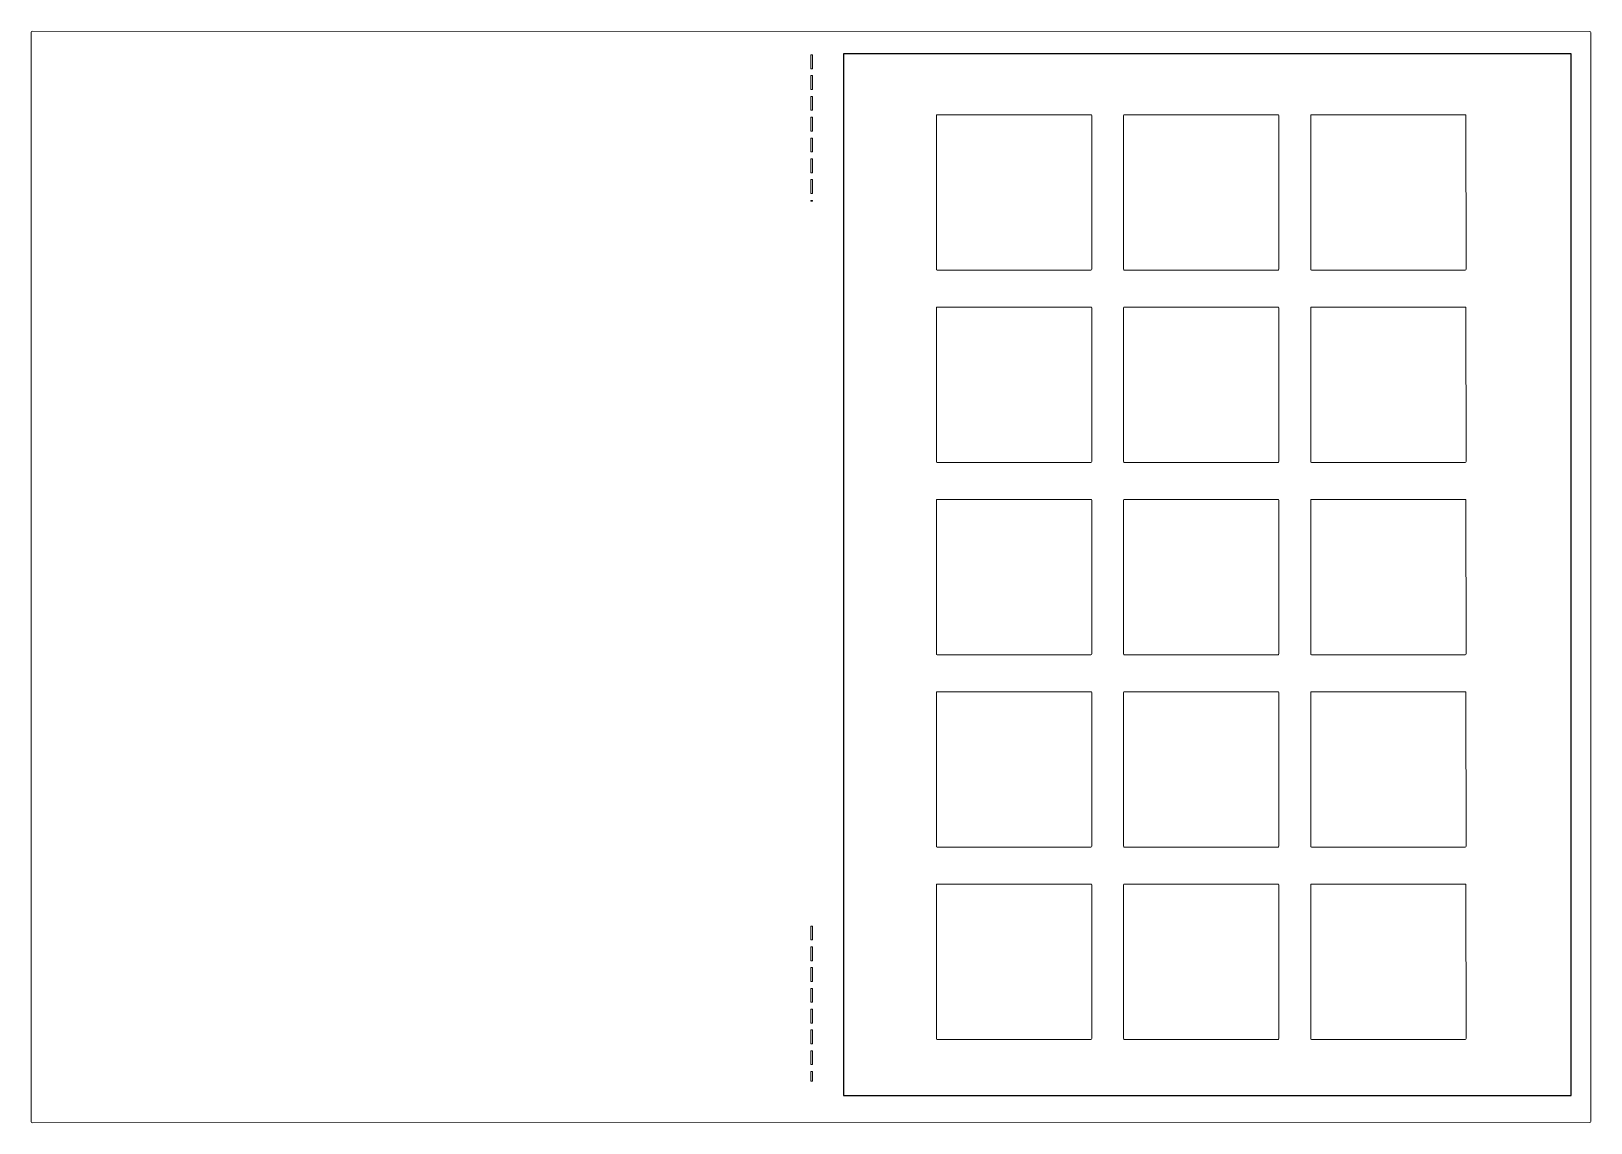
# Model space of a CAD drawing. Header units: centimetres. Extents: x -11.9 to 11.9, y -8.3 to 8.3.
import ezdxf

# ---------------------------------------------------------------- set-up
doc = ezdxf.new("R2010")
doc.units = ezdxf.units.CM
doc.header["$MEASUREMENT"] = 0
doc.layers.add('Layer 1', color=7, linetype='Continuous')

msp = doc.modelspace()

# ---------------------------------------------------------------- linework, layer by layer
at = {"layer": 'Layer 1', "color": 65, "lineweight": 9}
for points, knots in [([(-11.88971, 8.33438), (-11.8994, 8.33438), (-11.90708, 8.32669), (-11.90708, 8.31701), (-11.90708, 8.31701), (-11.90708, 8.31701), (-11.90708, -8.31701), (-11.90708, -8.31701), (-11.90708, -8.31701), (-11.90708, -8.32669), (-11.8994, -8.33437), (-11.88972, -8.33437), (-11.88972, -8.33437), (-11.88972, -8.33437), (11.88971, -8.33024), (11.88971, -8.33024), (11.88971, -8.33024), (11.89939, -8.33024), (11.90707, -8.32173), (11.90707, -8.31205), (11.90707, -8.31205), (11.90707, -8.31205), (11.90707, 8.31205), (11.90707, 8.31205), (11.90707, 8.31205), (11.90707, 8.32173), (11.89939, 8.32941), (11.88971, 8.32941), (11.88971, 8.32941), (11.88971, 8.32941), (-11.88972, 8.33437), (-11.88972, 8.33437), (-11.88972, 8.33437), (-11.88972, 8.33437), (-11.88971, 8.33438), (-11.88971, 8.33438)], [0, 0, 0, 0, 0.1, 0.1, 0.1, 0.1, 0.2, 0.2, 0.2, 0.2, 0.3, 0.3, 0.3, 0.3, 0.4, 0.4, 0.4, 0.4, 0.5, 0.5, 0.5, 0.5, 0.6, 0.6, 0.6, 0.6, 0.7, 0.7, 0.7, 0.7, 0.8, 0.8, 0.8, 0.8, 1, 1, 1, 1]), ([(-0.00165, 7.97305), (-0.00165, 7.97305), (0.02481, 7.97305), (0.02481, 7.97305), (0.02481, 7.97305), (0.02481, 7.97305), (0.02481, 7.76138), (0.02481, 7.76138), (0.02481, 7.76138), (0.02481, 7.76138), (-0.00165, 7.76138), (-0.00165, 7.76138), (-0.00165, 7.76138), (-0.00165, 7.76138), (-0.00165, 7.97305), (-0.00165, 7.97305)], [0, 0, 0, 0, 0.2, 0.2, 0.2, 0.2, 0.4, 0.4, 0.4, 0.4, 0.6, 0.6, 0.6, 0.6, 1, 1, 1, 1]), ([(-0.00165, 7.65555), (-0.00165, 7.65555), (0.02481, 7.65555), (0.02481, 7.65555), (0.02481, 7.65555), (0.02481, 7.65555), (0.02481, 7.44388), (0.02481, 7.44388), (0.02481, 7.44388), (0.02481, 7.44388), (-0.00165, 7.44388), (-0.00165, 7.44388), (-0.00165, 7.44388), (-0.00165, 7.44388), (-0.00165, 7.65555), (-0.00165, 7.65555)], [0, 0, 0, 0, 0.2, 0.2, 0.2, 0.2, 0.4, 0.4, 0.4, 0.4, 0.6, 0.6, 0.6, 0.6, 1, 1, 1, 1]), ([(-0.00165, 7.33805), (-0.00165, 7.33805), (0.02481, 7.33805), (0.02481, 7.33805), (0.02481, 7.33805), (0.02481, 7.33805), (0.02481, 7.12638), (0.02481, 7.12638), (0.02481, 7.12638), (0.02481, 7.12638), (-0.00165, 7.12638), (-0.00165, 7.12638), (-0.00165, 7.12638), (-0.00165, 7.12638), (-0.00165, 7.33805), (-0.00165, 7.33805)], [0, 0, 0, 0, 0.2, 0.2, 0.2, 0.2, 0.4, 0.4, 0.4, 0.4, 0.6, 0.6, 0.6, 0.6, 1, 1, 1, 1]), ([(-0.00165, 7.02055), (-0.00165, 7.02055), (0.02481, 7.02055), (0.02481, 7.02055), (0.02481, 7.02055), (0.02481, 7.02055), (0.02481, 6.80888), (0.02481, 6.80888), (0.02481, 6.80888), (0.02481, 6.80888), (-0.00165, 6.80888), (-0.00165, 6.80888), (-0.00165, 6.80888), (-0.00165, 6.80888), (-0.00165, 7.02055), (-0.00165, 7.02055)], [0, 0, 0, 0, 0.2, 0.2, 0.2, 0.2, 0.4, 0.4, 0.4, 0.4, 0.6, 0.6, 0.6, 0.6, 1, 1, 1, 1]), ([(1.9265, 7.05941), (1.9265, 7.05941), (4.2755, 7.05941), (4.2755, 7.05941), (4.2755, 7.05941), (4.28193, 7.05941), (4.28625, 7.05427), (4.28625, 7.04783), (4.28625, 7.04783), (4.28625, 7.04783), (4.28708, 4.69883), (4.28708, 4.69883), (4.28708, 4.69883), (4.28708, 4.6924), (4.28111, 4.68725), (4.27468, 4.68725), (4.27468, 4.68725), (4.27468, 4.68725), (1.9265, 4.68725), (1.9265, 4.68725), (1.9265, 4.68725), (1.92007, 4.68725), (1.91492, 4.69239), (1.91492, 4.69883), (1.91492, 4.69883), (1.91492, 4.69883), (1.91492, 7.04783), (1.91492, 7.04783), (1.91492, 7.04783), (1.91492, 7.05426), (1.92006, 7.05941), (1.9265, 7.05941)], [0, 0, 0, 0, 0.11111111, 0.11111111, 0.11111111, 0.11111111, 0.22222222, 0.22222222, 0.22222222, 0.22222222, 0.33333333, 0.33333333, 0.33333333, 0.33333333, 0.44444444, 0.44444444, 0.44444444, 0.44444444, 0.55555556, 0.55555556, 0.55555556, 0.55555556, 0.66666667, 0.66666667, 0.66666667, 0.66666667, 0.77777778, 0.77777778, 0.77777778, 0.77777778, 1, 1, 1, 1]), ([(4.784, 7.05941), (4.784, 7.05941), (7.133, 7.05941), (7.133, 7.05941), (7.133, 7.05941), (7.13943, 7.05941), (7.14375, 7.05427), (7.14375, 7.04783), (7.14375, 7.04783), (7.14375, 7.04783), (7.14458, 4.69883), (7.14458, 4.69883), (7.14458, 4.69883), (7.14458, 4.6924), (7.13861, 4.68725), (7.13218, 4.68725), (7.13218, 4.68725), (7.13218, 4.68725), (4.784, 4.68725), (4.784, 4.68725), (4.784, 4.68725), (4.77757, 4.68725), (4.77242, 4.69239), (4.77242, 4.69883), (4.77242, 4.69883), (4.77242, 4.69883), (4.77242, 7.04783), (4.77242, 7.04783), (4.77242, 7.04783), (4.77242, 7.05426), (4.77756, 7.05941), (4.784, 7.05941)], [0, 0, 0, 0, 0.11111111, 0.11111111, 0.11111111, 0.11111111, 0.22222222, 0.22222222, 0.22222222, 0.22222222, 0.33333333, 0.33333333, 0.33333333, 0.33333333, 0.44444444, 0.44444444, 0.44444444, 0.44444444, 0.55555556, 0.55555556, 0.55555556, 0.55555556, 0.66666667, 0.66666667, 0.66666667, 0.66666667, 0.77777778, 0.77777778, 0.77777778, 0.77777778, 1, 1, 1, 1]), ([(7.6415, 7.05941), (7.6415, 7.05941), (9.9905, 7.05941), (9.9905, 7.05941), (9.9905, 7.05941), (9.99693, 7.05941), (10.00125, 7.05427), (10.00125, 7.04783), (10.00125, 7.04783), (10.00125, 7.04783), (10.00208, 4.69883), (10.00208, 4.69883), (10.00208, 4.69883), (10.00208, 4.6924), (9.99611, 4.68725), (9.98968, 4.68725), (9.98968, 4.68725), (9.98968, 4.68725), (7.6415, 4.68725), (7.6415, 4.68725), (7.6415, 4.68725), (7.63507, 4.68725), (7.62992, 4.69239), (7.62992, 4.69883), (7.62992, 4.69883), (7.62992, 4.69883), (7.62992, 7.04783), (7.62992, 7.04783), (7.62992, 7.04783), (7.62992, 7.05426), (7.63506, 7.05941), (7.6415, 7.05941)], [0, 0, 0, 0, 0.11111111, 0.11111111, 0.11111111, 0.11111111, 0.22222222, 0.22222222, 0.22222222, 0.22222222, 0.33333333, 0.33333333, 0.33333333, 0.33333333, 0.44444444, 0.44444444, 0.44444444, 0.44444444, 0.55555556, 0.55555556, 0.55555556, 0.55555556, 0.66666667, 0.66666667, 0.66666667, 0.66666667, 0.77777778, 0.77777778, 0.77777778, 0.77777778, 1, 1, 1, 1]), ([(-0.00165, 6.70305), (-0.00165, 6.70305), (0.02481, 6.70305), (0.02481, 6.70305), (0.02481, 6.70305), (0.02481, 6.70305), (0.02481, 6.49138), (0.02481, 6.49138), (0.02481, 6.49138), (0.02481, 6.49138), (-0.00165, 6.49138), (-0.00165, 6.49138), (-0.00165, 6.49138), (-0.00165, 6.49138), (-0.00165, 6.70305), (-0.00165, 6.70305)], [0, 0, 0, 0, 0.2, 0.2, 0.2, 0.2, 0.4, 0.4, 0.4, 0.4, 0.6, 0.6, 0.6, 0.6, 1, 1, 1, 1]), ([(-0.00165, 6.38555), (-0.00165, 6.38555), (0.02481, 6.38555), (0.02481, 6.38555), (0.02481, 6.38555), (0.02481, 6.38555), (0.02481, 6.17388), (0.02481, 6.17388), (0.02481, 6.17388), (0.02481, 6.17388), (-0.00165, 6.17388), (-0.00165, 6.17388), (-0.00165, 6.17388), (-0.00165, 6.17388), (-0.00165, 6.38555), (-0.00165, 6.38555)], [0, 0, 0, 0, 0.2, 0.2, 0.2, 0.2, 0.4, 0.4, 0.4, 0.4, 0.6, 0.6, 0.6, 0.6, 1, 1, 1, 1]), ([(-0.00165, 6.06805), (-0.00165, 6.06805), (0.02481, 6.06805), (0.02481, 6.06805), (0.02481, 6.06805), (0.02481, 6.06805), (0.02481, 5.85638), (0.02481, 5.85638), (0.02481, 5.85638), (0.02481, 5.85638), (-0.00165, 5.85638), (-0.00165, 5.85638), (-0.00165, 5.85638), (-0.00165, 5.85638), (-0.00165, 6.06805), (-0.00165, 6.06805)], [0, 0, 0, 0, 0.2, 0.2, 0.2, 0.2, 0.4, 0.4, 0.4, 0.4, 0.6, 0.6, 0.6, 0.6, 1, 1, 1, 1]), ([(-0.00165, 5.75055), (-0.00165, 5.75055), (0.02481, 5.75055), (0.02481, 5.75055), (0.02481, 5.75055), (0.02481, 5.75055), (0.02481, 5.74063), (0.02481, 5.74063), (0.02481, 5.74063), (0.02481, 5.74063), (-0.00165, 5.74063), (-0.00165, 5.74063), (-0.00165, 5.74063), (-0.00165, 5.74063), (-0.00165, 5.75055), (-0.00165, 5.75055)], [0, 0, 0, 0, 0.2, 0.2, 0.2, 0.2, 0.4, 0.4, 0.4, 0.4, 0.6, 0.6, 0.6, 0.6, 1, 1, 1, 1]), ([(1.9265, 4.12254), (1.9265, 4.12254), (4.2755, 4.12254), (4.2755, 4.12254), (4.2755, 4.12254), (4.28193, 4.12254), (4.28625, 4.1174), (4.28625, 4.11096), (4.28625, 4.11096), (4.28625, 4.11096), (4.28708, 1.76196), (4.28708, 1.76196), (4.28708, 1.76196), (4.28708, 1.75553), (4.28111, 1.75038), (4.27468, 1.75038), (4.27468, 1.75038), (4.27468, 1.75038), (1.9265, 1.75038), (1.9265, 1.75038), (1.9265, 1.75038), (1.92007, 1.75038), (1.91492, 1.75552), (1.91492, 1.76196), (1.91492, 1.76196), (1.91492, 1.76196), (1.91492, 4.11096), (1.91492, 4.11096), (1.91492, 4.11096), (1.91492, 4.11739), (1.92006, 4.12254), (1.9265, 4.12254)], [0, 0, 0, 0, 0.11111111, 0.11111111, 0.11111111, 0.11111111, 0.22222222, 0.22222222, 0.22222222, 0.22222222, 0.33333333, 0.33333333, 0.33333333, 0.33333333, 0.44444444, 0.44444444, 0.44444444, 0.44444444, 0.55555556, 0.55555556, 0.55555556, 0.55555556, 0.66666667, 0.66666667, 0.66666667, 0.66666667, 0.77777778, 0.77777778, 0.77777778, 0.77777778, 1, 1, 1, 1]), ([(4.784, 4.12254), (4.784, 4.12254), (7.133, 4.12254), (7.133, 4.12254), (7.133, 4.12254), (7.13943, 4.12254), (7.14375, 4.1174), (7.14375, 4.11096), (7.14375, 4.11096), (7.14375, 4.11096), (7.14458, 1.76196), (7.14458, 1.76196), (7.14458, 1.76196), (7.14458, 1.75553), (7.13861, 1.75038), (7.13218, 1.75038), (7.13218, 1.75038), (7.13218, 1.75038), (4.784, 1.75038), (4.784, 1.75038), (4.784, 1.75038), (4.77757, 1.75038), (4.77242, 1.75552), (4.77242, 1.76196), (4.77242, 1.76196), (4.77242, 1.76196), (4.77242, 4.11096), (4.77242, 4.11096), (4.77242, 4.11096), (4.77242, 4.11739), (4.77756, 4.12254), (4.784, 4.12254)], [0, 0, 0, 0, 0.11111111, 0.11111111, 0.11111111, 0.11111111, 0.22222222, 0.22222222, 0.22222222, 0.22222222, 0.33333333, 0.33333333, 0.33333333, 0.33333333, 0.44444444, 0.44444444, 0.44444444, 0.44444444, 0.55555556, 0.55555556, 0.55555556, 0.55555556, 0.66666667, 0.66666667, 0.66666667, 0.66666667, 0.77777778, 0.77777778, 0.77777778, 0.77777778, 1, 1, 1, 1]), ([(7.6415, 4.12254), (7.6415, 4.12254), (9.9905, 4.12254), (9.9905, 4.12254), (9.9905, 4.12254), (9.99693, 4.12254), (10.00125, 4.1174), (10.00125, 4.11096), (10.00125, 4.11096), (10.00125, 4.11096), (10.00208, 1.76196), (10.00208, 1.76196), (10.00208, 1.76196), (10.00208, 1.75553), (9.99611, 1.75038), (9.98968, 1.75038), (9.98968, 1.75038), (9.98968, 1.75038), (7.6415, 1.75038), (7.6415, 1.75038), (7.6415, 1.75038), (7.63507, 1.75038), (7.62992, 1.75552), (7.62992, 1.76196), (7.62992, 1.76196), (7.62992, 1.76196), (7.62992, 4.11096), (7.62992, 4.11096), (7.62992, 4.11096), (7.62992, 4.11739), (7.63506, 4.12254), (7.6415, 4.12254)], [0, 0, 0, 0, 0.11111111, 0.11111111, 0.11111111, 0.11111111, 0.22222222, 0.22222222, 0.22222222, 0.22222222, 0.33333333, 0.33333333, 0.33333333, 0.33333333, 0.44444444, 0.44444444, 0.44444444, 0.44444444, 0.55555556, 0.55555556, 0.55555556, 0.55555556, 0.66666667, 0.66666667, 0.66666667, 0.66666667, 0.77777778, 0.77777778, 0.77777778, 0.77777778, 1, 1, 1, 1]), ([(1.9265, 1.18566), (1.9265, 1.18566), (4.2755, 1.18566), (4.2755, 1.18566), (4.2755, 1.18566), (4.28193, 1.18566), (4.28625, 1.18052), (4.28625, 1.17408), (4.28625, 1.17408), (4.28625, 1.17408), (4.28708, -1.17492), (4.28708, -1.17492), (4.28708, -1.17492), (4.28708, -1.18135), (4.28111, -1.1865), (4.27468, -1.1865), (4.27468, -1.1865), (4.27468, -1.1865), (1.9265, -1.1865), (1.9265, -1.1865), (1.9265, -1.1865), (1.92007, -1.1865), (1.91492, -1.18136), (1.91492, -1.17492), (1.91492, -1.17492), (1.91492, -1.17492), (1.91492, 1.17408), (1.91492, 1.17408), (1.91492, 1.17408), (1.91492, 1.18051), (1.92006, 1.18566), (1.9265, 1.18566)], [0, 0, 0, 0, 0.11111111, 0.11111111, 0.11111111, 0.11111111, 0.22222222, 0.22222222, 0.22222222, 0.22222222, 0.33333333, 0.33333333, 0.33333333, 0.33333333, 0.44444444, 0.44444444, 0.44444444, 0.44444444, 0.55555556, 0.55555556, 0.55555556, 0.55555556, 0.66666667, 0.66666667, 0.66666667, 0.66666667, 0.77777778, 0.77777778, 0.77777778, 0.77777778, 1, 1, 1, 1]), ([(4.784, 1.18566), (4.784, 1.18566), (7.133, 1.18566), (7.133, 1.18566), (7.133, 1.18566), (7.13943, 1.18566), (7.14375, 1.18052), (7.14375, 1.17408), (7.14375, 1.17408), (7.14375, 1.17408), (7.14458, -1.17492), (7.14458, -1.17492), (7.14458, -1.17492), (7.14458, -1.18135), (7.13861, -1.1865), (7.13218, -1.1865), (7.13218, -1.1865), (7.13218, -1.1865), (4.784, -1.1865), (4.784, -1.1865), (4.784, -1.1865), (4.77757, -1.1865), (4.77242, -1.18136), (4.77242, -1.17492), (4.77242, -1.17492), (4.77242, -1.17492), (4.77242, 1.17408), (4.77242, 1.17408), (4.77242, 1.17408), (4.77242, 1.18051), (4.77756, 1.18566), (4.784, 1.18566)], [0, 0, 0, 0, 0.11111111, 0.11111111, 0.11111111, 0.11111111, 0.22222222, 0.22222222, 0.22222222, 0.22222222, 0.33333333, 0.33333333, 0.33333333, 0.33333333, 0.44444444, 0.44444444, 0.44444444, 0.44444444, 0.55555556, 0.55555556, 0.55555556, 0.55555556, 0.66666667, 0.66666667, 0.66666667, 0.66666667, 0.77777778, 0.77777778, 0.77777778, 0.77777778, 1, 1, 1, 1]), ([(7.6415, 1.18566), (7.6415, 1.18566), (9.9905, 1.18566), (9.9905, 1.18566), (9.9905, 1.18566), (9.99693, 1.18566), (10.00125, 1.18052), (10.00125, 1.17408), (10.00125, 1.17408), (10.00125, 1.17408), (10.00208, -1.17492), (10.00208, -1.17492), (10.00208, -1.17492), (10.00208, -1.18135), (9.99611, -1.1865), (9.98968, -1.1865), (9.98968, -1.1865), (9.98968, -1.1865), (7.6415, -1.1865), (7.6415, -1.1865), (7.6415, -1.1865), (7.63507, -1.1865), (7.62992, -1.18136), (7.62992, -1.17492), (7.62992, -1.17492), (7.62992, -1.17492), (7.62992, 1.17408), (7.62992, 1.17408), (7.62992, 1.17408), (7.62992, 1.18051), (7.63506, 1.18566), (7.6415, 1.18566)], [0, 0, 0, 0, 0.11111111, 0.11111111, 0.11111111, 0.11111111, 0.22222222, 0.22222222, 0.22222222, 0.22222222, 0.33333333, 0.33333333, 0.33333333, 0.33333333, 0.44444444, 0.44444444, 0.44444444, 0.44444444, 0.55555556, 0.55555556, 0.55555556, 0.55555556, 0.66666667, 0.66666667, 0.66666667, 0.66666667, 0.77777778, 0.77777778, 0.77777778, 0.77777778, 1, 1, 1, 1]), ([(1.9265, -1.75121), (1.9265, -1.75121), (4.2755, -1.75121), (4.2755, -1.75121), (4.2755, -1.75121), (4.28193, -1.75121), (4.28625, -1.75635), (4.28625, -1.76279), (4.28625, -1.76279), (4.28625, -1.76279), (4.28708, -4.11179), (4.28708, -4.11179), (4.28708, -4.11179), (4.28708, -4.11822), (4.28111, -4.12337), (4.27468, -4.12337), (4.27468, -4.12337), (4.27468, -4.12337), (1.9265, -4.12337), (1.9265, -4.12337), (1.9265, -4.12337), (1.92007, -4.12337), (1.91492, -4.11823), (1.91492, -4.11179), (1.91492, -4.11179), (1.91492, -4.11179), (1.91492, -1.76279), (1.91492, -1.76279), (1.91492, -1.76279), (1.91492, -1.75636), (1.92006, -1.75121), (1.9265, -1.75121)], [0, 0, 0, 0, 0.11111111, 0.11111111, 0.11111111, 0.11111111, 0.22222222, 0.22222222, 0.22222222, 0.22222222, 0.33333333, 0.33333333, 0.33333333, 0.33333333, 0.44444444, 0.44444444, 0.44444444, 0.44444444, 0.55555556, 0.55555556, 0.55555556, 0.55555556, 0.66666667, 0.66666667, 0.66666667, 0.66666667, 0.77777778, 0.77777778, 0.77777778, 0.77777778, 1, 1, 1, 1]), ([(4.784, -1.75121), (4.784, -1.75121), (7.133, -1.75121), (7.133, -1.75121), (7.133, -1.75121), (7.13943, -1.75121), (7.14375, -1.75635), (7.14375, -1.76279), (7.14375, -1.76279), (7.14375, -1.76279), (7.14458, -4.11179), (7.14458, -4.11179), (7.14458, -4.11179), (7.14458, -4.11822), (7.13861, -4.12337), (7.13218, -4.12337), (7.13218, -4.12337), (7.13218, -4.12337), (4.784, -4.12337), (4.784, -4.12337), (4.784, -4.12337), (4.77757, -4.12337), (4.77242, -4.11823), (4.77242, -4.11179), (4.77242, -4.11179), (4.77242, -4.11179), (4.77242, -1.76279), (4.77242, -1.76279), (4.77242, -1.76279), (4.77242, -1.75636), (4.77756, -1.75121), (4.784, -1.75121)], [0, 0, 0, 0, 0.11111111, 0.11111111, 0.11111111, 0.11111111, 0.22222222, 0.22222222, 0.22222222, 0.22222222, 0.33333333, 0.33333333, 0.33333333, 0.33333333, 0.44444444, 0.44444444, 0.44444444, 0.44444444, 0.55555556, 0.55555556, 0.55555556, 0.55555556, 0.66666667, 0.66666667, 0.66666667, 0.66666667, 0.77777778, 0.77777778, 0.77777778, 0.77777778, 1, 1, 1, 1]), ([(7.6415, -1.75121), (7.6415, -1.75121), (9.9905, -1.75121), (9.9905, -1.75121), (9.9905, -1.75121), (9.99693, -1.75121), (10.00125, -1.75635), (10.00125, -1.76279), (10.00125, -1.76279), (10.00125, -1.76279), (10.00208, -4.11179), (10.00208, -4.11179), (10.00208, -4.11179), (10.00208, -4.11822), (9.99611, -4.12337), (9.98968, -4.12337), (9.98968, -4.12337), (9.98968, -4.12337), (7.6415, -4.12337), (7.6415, -4.12337), (7.6415, -4.12337), (7.63507, -4.12337), (7.62992, -4.11823), (7.62992, -4.11179), (7.62992, -4.11179), (7.62992, -4.11179), (7.62992, -1.76279), (7.62992, -1.76279), (7.62992, -1.76279), (7.62992, -1.75636), (7.63506, -1.75121), (7.6415, -1.75121)], [0, 0, 0, 0, 0.11111111, 0.11111111, 0.11111111, 0.11111111, 0.22222222, 0.22222222, 0.22222222, 0.22222222, 0.33333333, 0.33333333, 0.33333333, 0.33333333, 0.44444444, 0.44444444, 0.44444444, 0.44444444, 0.55555556, 0.55555556, 0.55555556, 0.55555556, 0.66666667, 0.66666667, 0.66666667, 0.66666667, 0.77777778, 0.77777778, 0.77777778, 0.77777778, 1, 1, 1, 1]), ([(1.9265, -4.68809), (1.9265, -4.68809), (4.2755, -4.68809), (4.2755, -4.68809), (4.2755, -4.68809), (4.28193, -4.68809), (4.28625, -4.69323), (4.28625, -4.69967), (4.28625, -4.69967), (4.28625, -4.69967), (4.28708, -7.04867), (4.28708, -7.04867), (4.28708, -7.04867), (4.28708, -7.0551), (4.28111, -7.06025), (4.27468, -7.06025), (4.27468, -7.06025), (4.27468, -7.06025), (1.9265, -7.06025), (1.9265, -7.06025), (1.9265, -7.06025), (1.92007, -7.06025), (1.91492, -7.05511), (1.91492, -7.04867), (1.91492, -7.04867), (1.91492, -7.04867), (1.91492, -4.69967), (1.91492, -4.69967), (1.91492, -4.69967), (1.91492, -4.69323), (1.92006, -4.68809), (1.9265, -4.68809)], [0, 0, 0, 0, 0.11111111, 0.11111111, 0.11111111, 0.11111111, 0.22222222, 0.22222222, 0.22222222, 0.22222222, 0.33333333, 0.33333333, 0.33333333, 0.33333333, 0.44444444, 0.44444444, 0.44444444, 0.44444444, 0.55555556, 0.55555556, 0.55555556, 0.55555556, 0.66666667, 0.66666667, 0.66666667, 0.66666667, 0.77777778, 0.77777778, 0.77777778, 0.77777778, 1, 1, 1, 1]), ([(4.784, -4.68809), (4.784, -4.68809), (7.133, -4.68809), (7.133, -4.68809), (7.133, -4.68809), (7.13943, -4.68809), (7.14375, -4.69323), (7.14375, -4.69967), (7.14375, -4.69967), (7.14375, -4.69967), (7.14458, -7.04867), (7.14458, -7.04867), (7.14458, -7.04867), (7.14458, -7.0551), (7.13861, -7.06025), (7.13218, -7.06025), (7.13218, -7.06025), (7.13218, -7.06025), (4.784, -7.06025), (4.784, -7.06025), (4.784, -7.06025), (4.77757, -7.06025), (4.77242, -7.05511), (4.77242, -7.04867), (4.77242, -7.04867), (4.77242, -7.04867), (4.77242, -4.69967), (4.77242, -4.69967), (4.77242, -4.69967), (4.77242, -4.69323), (4.77756, -4.68809), (4.784, -4.68809)], [0, 0, 0, 0, 0.11111111, 0.11111111, 0.11111111, 0.11111111, 0.22222222, 0.22222222, 0.22222222, 0.22222222, 0.33333333, 0.33333333, 0.33333333, 0.33333333, 0.44444444, 0.44444444, 0.44444444, 0.44444444, 0.55555556, 0.55555556, 0.55555556, 0.55555556, 0.66666667, 0.66666667, 0.66666667, 0.66666667, 0.77777778, 0.77777778, 0.77777778, 0.77777778, 1, 1, 1, 1]), ([(7.6415, -4.68809), (7.6415, -4.68809), (9.9905, -4.68809), (9.9905, -4.68809), (9.9905, -4.68809), (9.99693, -4.68809), (10.00125, -4.69323), (10.00125, -4.69967), (10.00125, -4.69967), (10.00125, -4.69967), (10.00208, -7.04867), (10.00208, -7.04867), (10.00208, -7.04867), (10.00208, -7.0551), (9.99611, -7.06025), (9.98968, -7.06025), (9.98968, -7.06025), (9.98968, -7.06025), (7.6415, -7.06025), (7.6415, -7.06025), (7.6415, -7.06025), (7.63507, -7.06025), (7.62992, -7.05511), (7.62992, -7.04867), (7.62992, -7.04867), (7.62992, -7.04867), (7.62992, -4.69967), (7.62992, -4.69967), (7.62992, -4.69967), (7.62992, -4.69323), (7.63506, -4.68809), (7.6415, -4.68809)], [0, 0, 0, 0, 0.11111111, 0.11111111, 0.11111111, 0.11111111, 0.22222222, 0.22222222, 0.22222222, 0.22222222, 0.33333333, 0.33333333, 0.33333333, 0.33333333, 0.44444444, 0.44444444, 0.44444444, 0.44444444, 0.55555556, 0.55555556, 0.55555556, 0.55555556, 0.66666667, 0.66666667, 0.66666667, 0.66666667, 0.77777778, 0.77777778, 0.77777778, 0.77777778, 1, 1, 1, 1]), ([(-0.00165, -5.3297), (-0.00165, -5.3297), (0.02481, -5.3297), (0.02481, -5.3297), (0.02481, -5.3297), (0.02481, -5.3297), (0.02481, -5.54137), (0.02481, -5.54137), (0.02481, -5.54137), (0.02481, -5.54137), (-0.00165, -5.54137), (-0.00165, -5.54137), (-0.00165, -5.54137), (-0.00165, -5.54137), (-0.00165, -5.3297), (-0.00165, -5.3297)], [0, 0, 0, 0, 0.2, 0.2, 0.2, 0.2, 0.4, 0.4, 0.4, 0.4, 0.6, 0.6, 0.6, 0.6, 1, 1, 1, 1]), ([(-0.00165, -5.6472), (-0.00165, -5.6472), (0.02481, -5.6472), (0.02481, -5.6472), (0.02481, -5.6472), (0.02481, -5.6472), (0.02481, -5.85887), (0.02481, -5.85887), (0.02481, -5.85887), (0.02481, -5.85887), (-0.00165, -5.85887), (-0.00165, -5.85887), (-0.00165, -5.85887), (-0.00165, -5.85887), (-0.00165, -5.6472), (-0.00165, -5.6472)], [0, 0, 0, 0, 0.2, 0.2, 0.2, 0.2, 0.4, 0.4, 0.4, 0.4, 0.6, 0.6, 0.6, 0.6, 1, 1, 1, 1]), ([(-0.00165, -5.9647), (-0.00165, -5.9647), (0.02481, -5.9647), (0.02481, -5.9647), (0.02481, -5.9647), (0.02481, -5.9647), (0.02481, -6.17637), (0.02481, -6.17637), (0.02481, -6.17637), (0.02481, -6.17637), (-0.00165, -6.17637), (-0.00165, -6.17637), (-0.00165, -6.17637), (-0.00165, -6.17637), (-0.00165, -5.9647), (-0.00165, -5.9647)], [0, 0, 0, 0, 0.2, 0.2, 0.2, 0.2, 0.4, 0.4, 0.4, 0.4, 0.6, 0.6, 0.6, 0.6, 1, 1, 1, 1]), ([(-0.00165, -6.2822), (-0.00165, -6.2822), (0.02481, -6.2822), (0.02481, -6.2822), (0.02481, -6.2822), (0.02481, -6.2822), (0.02481, -6.49387), (0.02481, -6.49387), (0.02481, -6.49387), (0.02481, -6.49387), (-0.00165, -6.49387), (-0.00165, -6.49387), (-0.00165, -6.49387), (-0.00165, -6.49387), (-0.00165, -6.2822), (-0.00165, -6.2822)], [0, 0, 0, 0, 0.2, 0.2, 0.2, 0.2, 0.4, 0.4, 0.4, 0.4, 0.6, 0.6, 0.6, 0.6, 1, 1, 1, 1]), ([(-0.00165, -6.5997), (-0.00165, -6.5997), (0.02481, -6.5997), (0.02481, -6.5997), (0.02481, -6.5997), (0.02481, -6.5997), (0.02481, -6.81137), (0.02481, -6.81137), (0.02481, -6.81137), (0.02481, -6.81137), (-0.00165, -6.81137), (-0.00165, -6.81137), (-0.00165, -6.81137), (-0.00165, -6.81137), (-0.00165, -6.5997), (-0.00165, -6.5997)], [0, 0, 0, 0, 0.2, 0.2, 0.2, 0.2, 0.4, 0.4, 0.4, 0.4, 0.6, 0.6, 0.6, 0.6, 1, 1, 1, 1]), ([(-0.00165, -6.9172), (-0.00165, -6.9172), (0.02481, -6.9172), (0.02481, -6.9172), (0.02481, -6.9172), (0.02481, -6.9172), (0.02481, -7.12887), (0.02481, -7.12887), (0.02481, -7.12887), (0.02481, -7.12887), (-0.00165, -7.12887), (-0.00165, -7.12887), (-0.00165, -7.12887), (-0.00165, -7.12887), (-0.00165, -6.9172), (-0.00165, -6.9172)], [0, 0, 0, 0, 0.2, 0.2, 0.2, 0.2, 0.4, 0.4, 0.4, 0.4, 0.6, 0.6, 0.6, 0.6, 1, 1, 1, 1]), ([(-0.00165, -7.2347), (-0.00165, -7.2347), (0.02481, -7.2347), (0.02481, -7.2347), (0.02481, -7.2347), (0.02481, -7.2347), (0.02481, -7.44637), (0.02481, -7.44637), (0.02481, -7.44637), (0.02481, -7.44637), (-0.00165, -7.44637), (-0.00165, -7.44637), (-0.00165, -7.44637), (-0.00165, -7.44637), (-0.00165, -7.2347), (-0.00165, -7.2347)], [0, 0, 0, 0, 0.2, 0.2, 0.2, 0.2, 0.4, 0.4, 0.4, 0.4, 0.6, 0.6, 0.6, 0.6, 1, 1, 1, 1]), ([(-0.00165, -7.5522), (-0.00165, -7.5522), (0.02481, -7.5522), (0.02481, -7.5522), (0.02481, -7.5522), (0.02481, -7.5522), (0.02481, -7.69607), (0.02481, -7.69607), (0.02481, -7.69607), (0.02481, -7.69607), (-0.00165, -7.69607), (-0.00165, -7.69607), (-0.00165, -7.69607), (-0.00165, -7.69607), (-0.00165, -7.5522), (-0.00165, -7.5522)], [0, 0, 0, 0, 0.2, 0.2, 0.2, 0.2, 0.4, 0.4, 0.4, 0.4, 0.6, 0.6, 0.6, 0.6, 1, 1, 1, 1])]:
    msp.add_open_spline(points, degree=3, knots=knots, dxfattribs=at)
at = {"layer": 'Layer 1', "color": 41, "lineweight": 25}
msp.add_open_spline([(0.49427, 7.99003), (0.49427, 7.99003), (11.60519, 7.99003), (11.60519, 7.99003), (11.60519, 7.99003), (11.60519, 7.99003), (11.60519, -7.91879), (11.60519, -7.91879), (11.60519, -7.91879), (11.60519, -7.91879), (0.49427, -7.91879), (0.49427, -7.91879), (0.49427, -7.91879), (0.49427, -7.91879), (0.49427, 7.99003), (0.49427, 7.99003)], degree=3, knots=[0, 0, 0, 0, 0.2, 0.2, 0.2, 0.2, 0.4, 0.4, 0.4, 0.4, 0.6, 0.6, 0.6, 0.6, 1, 1, 1, 1], dxfattribs=at)

doc.saveas('drawing.dxf')
